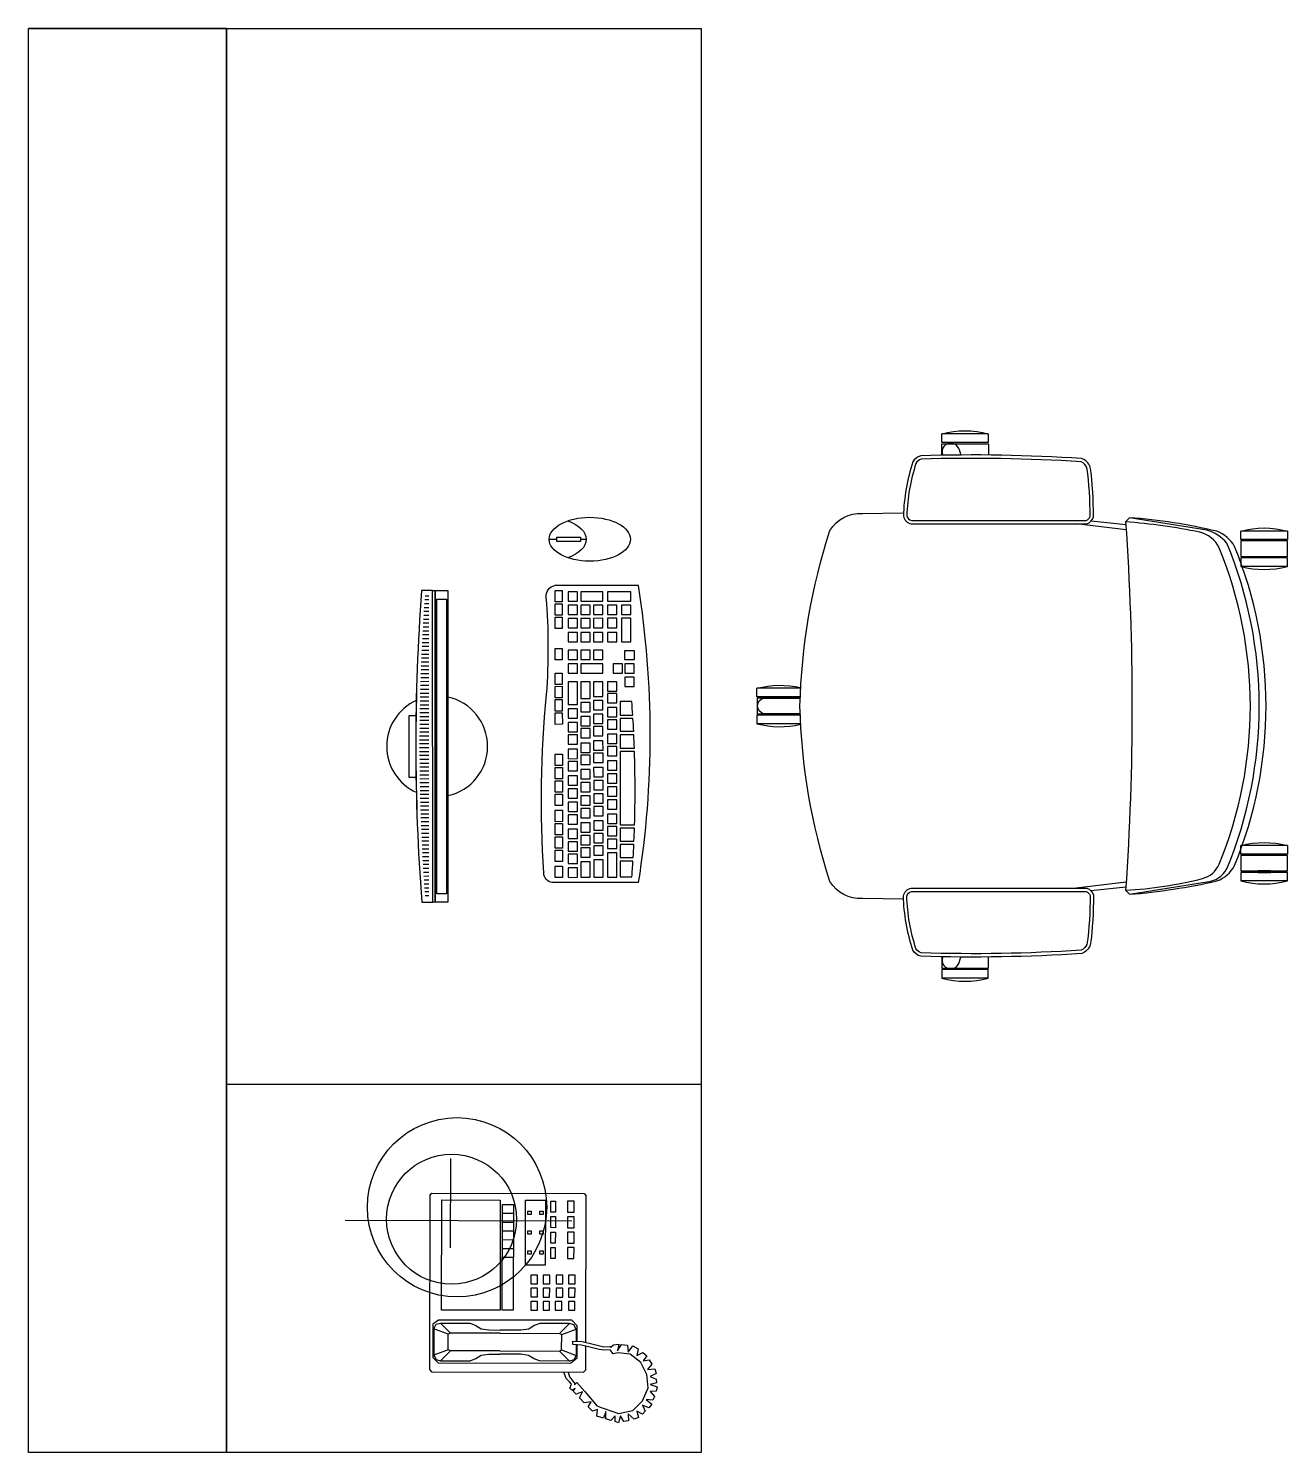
# Model space of a CAD drawing. Header units: inches. Extents: x -605 to 2991212, y -2872845 to 0.
# Drawn here: x 2452664 to 2454119, y -2755042 to -2753396 of the extents above; entities that cross this region are included whole.
import ezdxf

# ---------------------------------------------------------------- set-up
doc = ezdxf.new("R2010")
doc.units = ezdxf.units.IN
doc.header["$LTSCALE"] = 600
doc.header["$MEASUREMENT"] = 0
for name, color, linetype in [('M10-DOLAP', 33, 'Continuous'), ('NOITHAT', 21, 'Continuous'), ('SnT-ROAD', 25, 'Continuous')]:
    doc.layers.add(name, color=color, linetype=linetype)

# ---------------------------------------------------------------- blocks, each defined once
blk = doc.blocks.new('TECLADO')
blk.add_lwpolyline([(-0.188, -0.0209, -0.367609), (-0.1755, -0.0101, -0.040821), (0.0537, -0.0138, 0.038828), (0.1784, -0.0135, -0.423081), (0.1934, -0.0244, -0.532006)], format="xyb")
for points in [[(0.2529, -0.0172), (0.2529, -0.0269)], [(-0.188, -0.1319), (-0.188, -0.0209)], [(0.1934, -0.1319), (0.1934, -0.0244)], [(0.2529, -0.0576), (0.2529, -0.0647)]]:
    blk.add_lwpolyline(points)
for points in [[(-0.1816, -0.0248), (-0.1669, -0.0248), (-0.1669, -0.034), (-0.1816, -0.034)], [(-0.1609, -0.0248), (-0.1463, -0.0248), (-0.1463, -0.034), (-0.1609, -0.034)], [(-0.1438, -0.0248), (-0.1292, -0.0248), (-0.1292, -0.034), (-0.1438, -0.034)], [(-0.1267, -0.0248), (-0.1121, -0.0248), (-0.1121, -0.034), (-0.1267, -0.034)], [(-0.1097, -0.0248), (-0.095, -0.0248), (-0.095, -0.034), (-0.1097, -0.034)], [(-0.089, -0.0248), (-0.0743, -0.0248), (-0.0743, -0.034), (-0.089, -0.034)], [(-0.0719, -0.0248), (-0.0572, -0.0248), (-0.0572, -0.034), (-0.0719, -0.034)], [(-0.0548, -0.0248), (-0.0402, -0.0248), (-0.0402, -0.034), (-0.0548, -0.034)], [(-0.0377, -0.0248), (-0.0231, -0.0248), (-0.0231, -0.034), (-0.0377, -0.034)], [(0.0153, -0.0248), (0.0299, -0.0248), (0.0299, -0.034), (0.0153, -0.034)], [(0.0323, -0.0248), (0.047, -0.0248), (0.047, -0.034), (0.0323, -0.034)], [(0.0494, -0.0248), (0.0641, -0.0248), (0.0641, -0.034), (0.0494, -0.034)], [(0.0665, -0.0248), (0.0812, -0.0248), (0.0812, -0.034), (0.0665, -0.034)], [(0.0983, -0.0248), (0.1129, -0.0248), (0.1129, -0.034), (0.0983, -0.034)], [(0.1385, -0.0248), (0.1531, -0.0248), (0.1531, -0.034), (0.1385, -0.034)], [(0.1556, -0.0248), (0.1702, -0.0248), (0.1702, -0.034), (0.1556, -0.034)], [(0.1726, -0.0248), (0.1873, -0.0248), (0.1873, -0.034), (0.1726, -0.034)], [(0.2501, -0.0269), (0.2556, -0.0269), (0.2556, -0.0576), (0.2501, -0.0576)], [(-0.1812, -0.0534), (-0.1692, -0.0534), (-0.1692, -0.0414), (-0.1812, -0.0414)], [(-0.1635, -0.0534), (-0.1515, -0.0534), (-0.1515, -0.0414), (-0.1635, -0.0414)], [(-0.1474, -0.0534), (-0.1354, -0.0534), (-0.1354, -0.0414), (-0.1474, -0.0414)], [(-0.1312, -0.0534), (-0.1192, -0.0534), (-0.1192, -0.0414), (-0.1312, -0.0414)], [(-0.113, -0.0534), (-0.101, -0.0534), (-0.101, -0.0414), (-0.113, -0.0414)], [(-0.0965, -0.0534), (-0.0845, -0.0534), (-0.0845, -0.0414), (-0.0965, -0.0414)], [(-0.0796, -0.0534), (-0.0676, -0.0534), (-0.0676, -0.0414), (-0.0796, -0.0414)], [(-0.0629, -0.0534), (-0.0509, -0.0534), (-0.0509, -0.0414), (-0.0629, -0.0414)], [(-0.0445, -0.0534), (-0.0325, -0.0534), (-0.0325, -0.0414), (-0.0445, -0.0414)], [(-0.0288, -0.0534), (-0.0168, -0.0534), (-0.0168, -0.0414), (-0.0288, -0.0414)], [(-0.0102, -0.0534), (0.0018, -0.0534), (0.0018, -0.0414), (-0.0102, -0.0414)], [(0.0055, -0.0534), (0.0175, -0.0534), (0.0175, -0.0414), (0.0055, -0.0414)], [(0.0234, -0.0534), (0.0354, -0.0534), (0.0354, -0.0414), (0.0234, -0.0414)], [(0.0406, -0.0534), (0.0697, -0.0534), (0.0697, -0.0414), (0.0406, -0.0414)], [(0.0808, -0.0534), (0.0928, -0.0534), (0.0928, -0.0414), (0.0808, -0.0414)], [(0.0986, -0.0534), (0.1106, -0.0534), (0.1106, -0.0414), (0.0986, -0.0414)], [(0.1214, -0.0534), (0.1334, -0.0534), (0.1334, -0.0414), (0.1214, -0.0414)], [(0.1394, -0.0534), (0.1514, -0.0534), (0.1514, -0.0414), (0.1394, -0.0414)], [(0.1564, -0.0534), (0.1684, -0.0534), (0.1684, -0.0414), (0.1564, -0.0414)], [(0.1733, -0.0534), (0.1853, -0.0534), (0.1853, -0.0414), (0.1733, -0.0414)], [(-0.1812, -0.0697), (-0.1612, -0.0697), (-0.1612, -0.0577), (-0.1812, -0.0577)], [(-0.1555, -0.0697), (-0.1435, -0.0697), (-0.1435, -0.0577), (-0.1555, -0.0577)], [(-0.1394, -0.0697), (-0.1274, -0.0697), (-0.1274, -0.0577), (-0.1394, -0.0577)], [(-0.1232, -0.0697), (-0.1112, -0.0697), (-0.1112, -0.0577), (-0.1232, -0.0577)], [(-0.105, -0.0697), (-0.093, -0.0697), (-0.093, -0.0577), (-0.105, -0.0577)], [(-0.0885, -0.0697), (-0.0765, -0.0697), (-0.0765, -0.0577), (-0.0885, -0.0577)], [(-0.0716, -0.0697), (-0.0596, -0.0697), (-0.0596, -0.0577), (-0.0716, -0.0577)], [(-0.0549, -0.0697), (-0.0429, -0.0697), (-0.0429, -0.0577), (-0.0549, -0.0577)], [(-0.0365, -0.0697), (-0.0245, -0.0697), (-0.0245, -0.0577), (-0.0365, -0.0577)], [(-0.0208, -0.0697), (-0.0088, -0.0697), (-0.0088, -0.0577), (-0.0208, -0.0577)], [(-0.0022, -0.0697), (0.0098, -0.0697), (0.0098, -0.0577), (-0.0022, -0.0577)], [(0.0135, -0.0697), (0.0255, -0.0697), (0.0255, -0.0577), (0.0135, -0.0577)], [(0.0314, -0.0697), (0.0434, -0.0697), (0.0434, -0.0577), (0.0314, -0.0577)], [(0.0486, -0.0697), (0.0697, -0.0697), (0.0697, -0.0577), (0.0486, -0.0577)], [(0.0808, -0.0862), (0.0928, -0.0862), (0.0928, -0.0577), (0.0808, -0.0577)], [(0.0986, -0.0697), (0.1106, -0.0697), (0.1106, -0.0577), (0.0986, -0.0577)], [(0.1214, -0.0697), (0.1334, -0.0697), (0.1334, -0.0577), (0.1214, -0.0577)], [(0.1394, -0.0697), (0.1514, -0.0697), (0.1514, -0.0577), (0.1394, -0.0577)], [(0.1564, -0.0697), (0.1684, -0.0697), (0.1684, -0.0577), (0.1564, -0.0577)], [(0.1733, -0.0862), (0.1853, -0.0862), (0.1853, -0.0577), (0.1733, -0.0577)], [(-0.1812, -0.0862), (-0.1586, -0.0862), (-0.1586, -0.0742), (-0.1812, -0.0742)], [(-0.1529, -0.0862), (-0.1409, -0.0862), (-0.1409, -0.0742), (-0.1529, -0.0742)], [(-0.1368, -0.0862), (-0.1248, -0.0862), (-0.1248, -0.0742), (-0.1368, -0.0742)], [(-0.1205, -0.0862), (-0.1085, -0.0862), (-0.1085, -0.0742), (-0.1205, -0.0742)], [(-0.1024, -0.0862), (-0.0904, -0.0862), (-0.0904, -0.0742), (-0.1024, -0.0742)], [(-0.0858, -0.0862), (-0.0738, -0.0862), (-0.0738, -0.0742), (-0.0858, -0.0742)], [(-0.0689, -0.0862), (-0.0569, -0.0862), (-0.0569, -0.0742), (-0.0689, -0.0742)], [(-0.0522, -0.0862), (-0.0402, -0.0862), (-0.0402, -0.0742), (-0.0522, -0.0742)], [(-0.0339, -0.0862), (-0.0219, -0.0862), (-0.0219, -0.0742), (-0.0339, -0.0742)], [(-0.0181, -0.0862), (-0.0061, -0.0862), (-0.0061, -0.0742), (-0.0181, -0.0742)], [(0.0004, -0.0862), (0.0124, -0.0862), (0.0124, -0.0742), (0.0004, -0.0742)], [(0.0162, -0.0862), (0.0282, -0.0862), (0.0282, -0.0742), (0.0162, -0.0742)], [(0.034, -0.0862), (0.046, -0.0862), (0.046, -0.0742), (0.034, -0.0742)], [(0.0512, -0.0862), (0.0697, -0.0862), (0.0697, -0.0742), (0.0512, -0.0742)], [(0.0986, -0.0862), (0.1106, -0.0862), (0.1106, -0.0742), (0.0986, -0.0742)], [(0.1214, -0.0862), (0.1334, -0.0862), (0.1334, -0.0742), (0.1214, -0.0742)], [(0.1394, -0.0862), (0.1514, -0.0862), (0.1514, -0.0742), (0.1394, -0.0742)], [(0.1564, -0.0862), (0.1684, -0.0862), (0.1684, -0.0742), (0.1564, -0.0742)], [(-0.1812, -0.104), (-0.1499, -0.104), (-0.1499, -0.092), (-0.1812, -0.092)], [(-0.1442, -0.104), (-0.1322, -0.104), (-0.1322, -0.092), (-0.1442, -0.092)], [(-0.1281, -0.104), (-0.1161, -0.104), (-0.1161, -0.092), (-0.1281, -0.092)], [(-0.1119, -0.104), (-0.0999, -0.104), (-0.0999, -0.092), (-0.1119, -0.092)], [(-0.0937, -0.104), (-0.0817, -0.104), (-0.0817, -0.092), (-0.0937, -0.092)], [(-0.0771, -0.104), (-0.0651, -0.104), (-0.0651, -0.092), (-0.0771, -0.092)], [(-0.0602, -0.104), (-0.0482, -0.104), (-0.0482, -0.092), (-0.0602, -0.092)], [(-0.0435, -0.104), (-0.0315, -0.104), (-0.0315, -0.092), (-0.0435, -0.092)], [(-0.0252, -0.104), (-0.0132, -0.104), (-0.0132, -0.092), (-0.0252, -0.092)], [(-0.0094, -0.104), (0.0026, -0.104), (0.0026, -0.092), (-0.0094, -0.092)], [(0.0091, -0.104), (0.0211, -0.104), (0.0211, -0.092), (0.0091, -0.092)], [(0.0249, -0.104), (0.0369, -0.104), (0.0369, -0.092), (0.0249, -0.092)], [(0.0427, -0.104), (0.0547, -0.104), (0.0547, -0.092), (0.0427, -0.092)], [(0.0577, -0.104), (0.0697, -0.104), (0.0697, -0.092), (0.0577, -0.092)], [(0.0809, -0.1114), (0.0929, -0.1114), (0.0929, -0.0994), (0.0809, -0.0994)], [(0.1214, -0.104), (0.1334, -0.104), (0.1334, -0.092), (0.1214, -0.092)], [(0.1394, -0.104), (0.1514, -0.104), (0.1514, -0.092), (0.1394, -0.092)], [(0.1564, -0.104), (0.1684, -0.104), (0.1684, -0.092), (0.1564, -0.092)], [(0.1733, -0.1219), (0.1853, -0.1219), (0.1853, -0.092), (0.1733, -0.092)], [(0.0639, -0.1261), (0.0759, -0.1261), (0.0759, -0.1141), (0.0639, -0.1141)], [(0.0809, -0.1261), (0.0929, -0.1261), (0.0929, -0.1141), (0.0809, -0.1141)], [(0.1099, -0.1261), (0.0979, -0.1261), (0.0979, -0.1141), (0.1099, -0.1141)], [(0.1214, -0.1219), (0.1514, -0.1219), (0.1514, -0.1099), (0.1214, -0.1099)], [(0.1564, -0.1219), (0.1684, -0.1219), (0.1684, -0.1099), (0.1564, -0.1099)]]:
    blk.add_lwpolyline(points, close=True)
for points in [[(-0.1603, -0.1082), (-0.1808, -0.1082), (-0.1808, -0.1232, 0.00337), (-0.1603, -0.1246)], [(-0.1392, -0.1082), (-0.1558, -0.1082), (-0.1558, -0.1249, 0.002734), (-0.1392, -0.1257)], [(-0.1181, -0.1082), (-0.1348, -0.1082), (-0.1348, -0.1259, 0.002732), (-0.1181, -0.1266)], [(-0.0196, -0.1082), (-0.1137, -0.1082), (-0.1137, -0.1267, 0.015426), (-0.0196, -0.1266)], [(0.0019, -0.1082), (-0.0152, -0.1082), (-0.0152, -0.1265, 0.002793), (0.0019, -0.1258)], [(0.0226, -0.1082), (0.0063, -0.1082), (0.0063, -0.1256, 0.002674), (0.0226, -0.1247)], [(0.0445, -0.1082), (0.027, -0.1082), (0.027, -0.1244, 0.002863), (0.0445, -0.1232)]]:
    blk.add_lwpolyline(points, format="xyb", close=True)
blk.add_arc((0.0027, 1.0649), 1.2118, 260.9456, 279.0544)
blk.add_ellipse((0.2529, -0.0694), major_axis=(0, 0.0522), ratio=0.541356)
at = {"extrusion": (0, 0, -1)}
blk.add_ellipse((0.2529, -0.0126), major_axis=(0, -0.0522), ratio=0.541356, start_param=5.288733, end_param=7.277638, dxfattribs=at)
blk = doc.blocks.new('LCD')
h = blk.add_hatch()
h.set_pattern_fill('_USER', color=256, scale=0.005, angle=90, style=0, pattern_type=0)
h.set_pattern_definition([(90, (-0.195, -0.0541057), (-0.005, 3e-19), [])])
h.paths.add_polyline_path([(0.195, -0.0495, 0.036895), (-0.195, -0.0495), (-0.195, -0.0541), (0.195, -0.0541)])
for points in [[(0.0392, -0.0376), (0.0392, -0.0284), (-0.0394, -0.0284), (-0.0394, -0.0376)], [(-0.2, -0.0449), (-0.2, -0.0591)], [(0.2, -0.0591), (0.2, -0.0449)]]:
    blk.add_lwpolyline(points)
blk.add_lwpolyline([(-0.2, -0.0449), (-0.2, -0.0591), (0.2, -0.0591), (0.2, -0.0449, 0.037772)], format="xyb", close=True)
for points in [[(-0.2, -0.0623), (-0.2, -0.0591), (0.2, -0.0591), (0.2, -0.0623)], [(-0.2, -0.0623), (0.2, -0.0623), (0.2, -0.0785), (-0.2, -0.0785)], [(-0.1892, -0.0643), (0.1892, -0.0643), (0.1892, -0.0767), (-0.1892, -0.0767)]]:
    blk.add_lwpolyline(points, close=True)
for centre, radius, start, end in [((0, -0.0648), 0.0648, 24.4037, 155.5963), ((0, -2.6886), 2.6512, 85.6737, 94.3263), ((0, -0.0648), 0.0648, 192.2862, 347.7138)]:
    blk.add_arc(centre, radius, start, end)
blk = doc.blocks.new('GGG')
at = {"layer": 'NOITHAT', "linetype": 'Continuous'}
for p, q in [((2617109.9, -2283576.8), (2617658.4, -2283576.8)), ((2617368.7, -2283662.8), (2617368.5, -2283765.9)), ((2617344.9, -2283705.5), (2617344.5, -2283906.7)), ((2617344.9, -2283705.5), (2617347.4, -2283703)), ((2617347.4, -2283703), (2617523.2, -2283703.3)), ((2617358.6, -2283838), (2617358.9, -2283710.7)), ((2617358.9, -2283710.7), (2617426.4, -2283710.8)), ((2617426.4, -2283710.8), (2617426.1, -2283838.1)), ((2617455.5, -2283786), (2617455.7, -2283710.9)), ((2617455.7, -2283710.9), (2617478.6, -2283710.9)), ((2617478.6, -2283710.9), (2617478.4, -2283786)), ((2617484.9, -2283712.2), (2617490, -2283712.2)), ((2617484.9, -2283724.9), (2617484.9, -2283712.2)), ((2617490, -2283712.2), (2617490, -2283724.9)), ((2617504, -2283712.2), (2617504, -2283725)), ((2617511.7, -2283712.2), (2617504, -2283712.2)), ((2617511.7, -2283725), (2617511.7, -2283712.2)), ((2617523.2, -2283703.3), (2617525.7, -2283705.9)), ((2617525.4, -2283875.2), (2617525.7, -2283705.9)), ((2617428.7, -2283838.1), (2617428.9, -2283715.9)), ((2617428.9, -2283715.9), (2617441.6, -2283715.9)), ((2617428.9, -2283726.1), (2617441.6, -2283726.1)), ((2617441.6, -2283715.9), (2617441.4, -2283838.2)), ((2617458.2, -2283723.6), (2617462, -2283723.6)), ((2617458.2, -2283727.4), (2617458.2, -2283723.6)), ((2617462, -2283727.4), (2617458.2, -2283727.4)), ((2617462, -2283723.6), (2617462, -2283727.4)), ((2617472.2, -2283727.4), (2617472.2, -2283723.6)), ((2617472.2, -2283723.6), (2617476, -2283723.6)), ((2617476, -2283727.4), (2617472.2, -2283727.4)), ((2617476, -2283723.6), (2617476, -2283727.4)), ((2617490, -2283724.9), (2617484.9, -2283724.9)), ((2617504, -2283725), (2617511.7, -2283725)), ((2617247.2, -2283734.2), (2617508.9, -2283734.8)), ((2617428.9, -2283736.3), (2617441.6, -2283736.3)), ((2617484.9, -2283730), (2617490, -2283730)), ((2617484.9, -2283742.7), (2617484.9, -2283730)), ((2617490, -2283742.8), (2617484.9, -2283742.7)), ((2617490, -2283730), (2617490, -2283742.8)), ((2617504, -2283730.1), (2617504, -2283742.8)), ((2617511.6, -2283730.1), (2617504, -2283730.1)), ((2617504, -2283742.8), (2617511.6, -2283742.8)), ((2617511.6, -2283742.8), (2617511.6, -2283730.1)), ((2617428.8, -2283746.5), (2617441.6, -2283746.5)), ((2617428.8, -2283756.6), (2617441.6, -2283756.7)), ((2617458.1, -2283750.3), (2617458.1, -2283746.5)), ((2617458.1, -2283746.5), (2617461.9, -2283746.5)), ((2617461.9, -2283750.3), (2617458.1, -2283750.3)), ((2617461.9, -2283746.5), (2617461.9, -2283750.3)), ((2617472.1, -2283750.4), (2617472.1, -2283746.5)), ((2617472.1, -2283746.5), (2617476, -2283746.6)), ((2617475.9, -2283750.4), (2617472.1, -2283750.4)), ((2617476, -2283746.6), (2617475.9, -2283750.4)), ((2617484.8, -2283760.6), (2617484.9, -2283747.8)), ((2617489.9, -2283760.6), (2617484.8, -2283760.6)), ((2617484.9, -2283747.8), (2617490, -2283747.9)), ((2617490, -2283747.9), (2617489.9, -2283760.6)), ((2617504, -2283747.9), (2617503.9, -2283760.6)), ((2617503.9, -2283760.6), (2617511.6, -2283760.6)), ((2617511.6, -2283747.9), (2617504, -2283747.9)), ((2617511.6, -2283760.6), (2617511.6, -2283747.9)), ((2617428.8, -2283766.8), (2617441.5, -2283766.9)), ((2617428.8, -2283777), (2617441.5, -2283777)), ((2617458.1, -2283773.3), (2617458.1, -2283769.4)), ((2617458.1, -2283769.4), (2617461.9, -2283769.4)), ((2617461.9, -2283773.3), (2617458.1, -2283773.3)), ((2617461.9, -2283769.4), (2617461.9, -2283773.3)), ((2617472.1, -2283773.3), (2617472.1, -2283769.5)), ((2617472.1, -2283769.5), (2617475.9, -2283769.5)), ((2617475.9, -2283773.3), (2617472.1, -2283773.3)), ((2617475.9, -2283769.5), (2617475.9, -2283773.3)), ((2617484.8, -2283778.4), (2617484.8, -2283765.7)), ((2617484.8, -2283765.7), (2617489.9, -2283765.7)), ((2617489.9, -2283778.4), (2617484.8, -2283778.4)), ((2617489.9, -2283765.7), (2617489.9, -2283778.4)), ((2617503.9, -2283765.7), (2617503.9, -2283778.4)), ((2617511.6, -2283765.7), (2617503.9, -2283765.7)), ((2617503.9, -2283778.4), (2617511.5, -2283778.5)), ((2617511.5, -2283778.5), (2617511.6, -2283765.7)), ((2617478.4, -2283786), (2617455.5, -2283786)), ((2617469.5, -2283797.5), (2617461.8, -2283797.5)), ((2617461.8, -2283797.5), (2617461.8, -2283807.6)), ((2617461.8, -2283807.6), (2617469.5, -2283807.7)), ((2617469.5, -2283807.7), (2617469.5, -2283797.5)), ((2617475.9, -2283797.5), (2617475.8, -2283807.7)), ((2617475.8, -2283807.7), (2617483.5, -2283807.7)), ((2617483.5, -2283797.5), (2617475.9, -2283797.5)), ((2617483.5, -2283807.7), (2617483.5, -2283797.5)), ((2617491.1, -2283797.5), (2617491.1, -2283807.7)), ((2617498.8, -2283797.5), (2617491.1, -2283797.5)), ((2617491.1, -2283807.7), (2617498.8, -2283807.7)), ((2617498.8, -2283807.7), (2617498.8, -2283797.5)), ((2617512.8, -2283797.6), (2617505.1, -2283797.5)), ((2617505.1, -2283797.5), (2617505.1, -2283807.7)), ((2617505.1, -2283807.7), (2617512.8, -2283807.7)), ((2617512.8, -2283807.7), (2617512.8, -2283797.6)), ((2617461.8, -2283812.7), (2617461.8, -2283822.9)), ((2617469.5, -2283812.8), (2617461.8, -2283812.7)), ((2617461.8, -2283822.9), (2617469.4, -2283822.9)), ((2617469.4, -2283828), (2617461.8, -2283828)), ((2617461.8, -2283828), (2617461.8, -2283838.2)), ((2617469.4, -2283822.9), (2617469.5, -2283812.8)), ((2617469.4, -2283838.2), (2617469.4, -2283828)), ((2617483.5, -2283812.8), (2617475.8, -2283812.8)), ((2617475.8, -2283812.8), (2617475.8, -2283823)), ((2617475.8, -2283823), (2617483.4, -2283823)), ((2617483.4, -2283828.1), (2617475.8, -2283828)), ((2617475.8, -2283828), (2617475.8, -2283838.2)), ((2617483.4, -2283823), (2617483.5, -2283812.8)), ((2617483.4, -2283838.3), (2617483.4, -2283828.1)), ((2617497.4, -2283828.1), (2617489.8, -2283828.1)), ((2617489.8, -2283828.1), (2617489.8, -2283838.3)), ((2617491.1, -2283812.8), (2617491.1, -2283823)), ((2617498.7, -2283812.8), (2617491.1, -2283812.8)), ((2617491.1, -2283823), (2617498.7, -2283823)), ((2617497.4, -2283838.3), (2617497.4, -2283828.1)), ((2617498.7, -2283823), (2617498.7, -2283812.8)), ((2617512.8, -2283812.8), (2617505.1, -2283812.8)), ((2617505.1, -2283812.8), (2617505.1, -2283823)), ((2617505.1, -2283823), (2617512.7, -2283823)), ((2617505.1, -2283828.1), (2617505.1, -2283838.3)), ((2617512.7, -2283828.1), (2617505.1, -2283828.1)), ((2617512.7, -2283823), (2617512.8, -2283812.8)), ((2617512.7, -2283838.3), (2617512.7, -2283828.1)), ((2617426.1, -2283838.1), (2617358.6, -2283838)), ((2617441.4, -2283838.2), (2617428.7, -2283838.1)), ((2617461.8, -2283838.2), (2617469.4, -2283838.2)), ((2617475.8, -2283838.2), (2617483.4, -2283838.3)), ((2617489.8, -2283838.3), (2617497.4, -2283838.3)), ((2617505.1, -2283838.3), (2617512.7, -2283838.3)), ((2617348.4, -2283854.5), (2617348.3, -2283892.7)), ((2617354.8, -2283849.5), (2617348.4, -2283854.5)), ((2617349.7, -2283859.6), (2617349.6, -2283890.2)), ((2617349.7, -2283859.6), (2617352.2, -2283854.5)), ((2617366.2, -2283866), (2617349.7, -2283859.6)), ((2617352.2, -2283854.5), (2617357.3, -2283853.3)), ((2617508.9, -2283849.8), (2617354.8, -2283849.5)), ((2617357.3, -2283853.3), (2617391.7, -2283853.3)), ((2617357.3, -2283853.3), (2617368.8, -2283864.8)), ((2617391.7, -2283853.3), (2617398.1, -2283855.9)), ((2617398.1, -2283855.9), (2617404.4, -2283859.7)), ((2617404.4, -2283859.7), (2617413.3, -2283861)), ((2617413.3, -2283861), (2617426.1, -2283861.1)), ((2617450.3, -2283861.1), (2617426.1, -2283861.1)), ((2617459.2, -2283859.9), (2617450.3, -2283861.1)), ((2617465.5, -2283856), (2617459.2, -2283859.9)), ((2617471.9, -2283853.5), (2617465.5, -2283856)), ((2617506.3, -2283853.6), (2617471.9, -2283853.5)), ((2617506.3, -2283853.6), (2617494.8, -2283865)), ((2617497.4, -2283866.3), (2617513.9, -2283860)), ((2617511.4, -2283854.9), (2617506.3, -2283853.6)), ((2617515.2, -2283856.1), (2617508.9, -2283849.8)), ((2617513.9, -2283860), (2617511.4, -2283854.9)), ((2617513.9, -2283860), (2617513.9, -2283874)), ((2617515.2, -2283874.1), (2617515.2, -2283856.1)), ((2617368.8, -2283864.8), (2617366.2, -2283866)), ((2617366.2, -2283883.9), (2617366.2, -2283866)), ((2617426.1, -2283864.9), (2617368.8, -2283864.8)), ((2617426.1, -2283864.9), (2617494.8, -2283865)), ((2617494.8, -2283865), (2617497.4, -2283866.3)), ((2617497.3, -2283884.1), (2617497.4, -2283866.3)), ((2617510.1, -2283874), (2617521.1, -2283874.2)), ((2617510.1, -2283877.8), (2617510.1, -2283874)), ((2617520.3, -2283878.5), (2617510.1, -2283877.8)), ((2617521.1, -2283874.2), (2617533.9, -2283877.3)), ((2617533.9, -2283877.3), (2617546.1, -2283880.4)), ((2617557.2, -2283878.1), (2617563.3, -2283877.6)), ((2617563.3, -2283877.6), (2617561.9, -2283885.1)), ((2617561.9, -2283885.1), (2617566.3, -2283877.9)), ((2617566.3, -2283877.9), (2617573.3, -2283878.4)), ((2617348.3, -2283892.7), (2617354.7, -2283899.1)), ((2617366.2, -2283883.9), (2617349.6, -2283890.2)), ((2617349.6, -2283890.2), (2617352.1, -2283895.3)), ((2617357.2, -2283896.6), (2617368.7, -2283885.1)), ((2617368.7, -2283885.1), (2617366.2, -2283883.9)), ((2617426, -2283885.3), (2617368.7, -2283885.1)), ((2617391.6, -2283896.6), (2617398, -2283894.1)), ((2617398, -2283894.1), (2617404.4, -2283890.3)), ((2617404.4, -2283890.3), (2617413.3, -2283889)), ((2617413.3, -2283889), (2617426, -2283889.1)), ((2617426, -2283885.3), (2617494.8, -2283885.4)), ((2617450.2, -2283889.1), (2617426, -2283889.1)), ((2617459.1, -2283890.4), (2617450.2, -2283889.1)), ((2617465.5, -2283894.2), (2617459.1, -2283890.4)), ((2617471.8, -2283896.8), (2617465.5, -2283894.2)), ((2617494.8, -2283885.4), (2617497.3, -2283884.1)), ((2617506.2, -2283896.9), (2617494.8, -2283885.4)), ((2617497.3, -2283884.1), (2617513.9, -2283890.5)), ((2617507.5, -2283899.4), (2617515.1, -2283893.1)), ((2617513.9, -2283890.5), (2617511.3, -2283895.6)), ((2617513.9, -2283878.1), (2617513.9, -2283890.5)), ((2617515.1, -2283893.1), (2617515.2, -2283878.2)), ((2617528.5, -2283880.4), (2617520.3, -2283878.5)), ((2617525.3, -2283907.1), (2617525.4, -2283879.7)), ((2617540.6, -2283883.5), (2617528.5, -2283880.4)), ((2617546.8, -2283884.3), (2617540.6, -2283883.5)), ((2617546.1, -2283880.4), (2617552.8, -2283880.2)), ((2617553.5, -2283884), (2617546.8, -2283884.3)), ((2617552.8, -2283880.2), (2617554.3, -2283880.9)), ((2617556.9, -2283888.7), (2617553.5, -2283884)), ((2617554.3, -2283880.9), (2617557.2, -2283878.1)), ((2617562.8, -2283887.6), (2617556.9, -2283888.7)), ((2617576.4, -2283889), (2617562.8, -2283887.6)), ((2617573.3, -2283878.4), (2617574, -2283886.6)), ((2617574, -2283886.6), (2617579.7, -2283879.4)), ((2617588.7, -2283898.8), (2617576.4, -2283889)), ((2617579.7, -2283879.4), (2617585.6, -2283882.8)), ((2617585.6, -2283882.8), (2617584.1, -2283890.5)), ((2617584.1, -2283890.5), (2617591.3, -2283886.9)), ((2617591.3, -2283886.9), (2617595.9, -2283890.8)), ((2617595.9, -2283890.8), (2617591.6, -2283896.7)), ((2617344.5, -2283906.7), (2617347, -2283909.3)), ((2617347, -2283909.3), (2617522.7, -2283909.6)), ((2617352.1, -2283895.3), (2617357.2, -2283896.6)), ((2617354.7, -2283899.1), (2617507.5, -2283899.4)), ((2617357.2, -2283896.6), (2617391.6, -2283896.6)), ((2617506.2, -2283896.9), (2617471.8, -2283896.8)), ((2617502.6, -2283917.2), (2617499.8, -2283909.6)), ((2617504.9, -2283909.6), (2617506.5, -2283915.2)), ((2617511.3, -2283895.6), (2617506.2, -2283896.9)), ((2617522.7, -2283909.6), (2617525.3, -2283907.1)), ((2617595.9, -2283912.5), (2617588.7, -2283898.8)), ((2617591.6, -2283896.7), (2617598.5, -2283895.7)), ((2617601.6, -2283900.6), (2617596.4, -2283906.8)), ((2617596.4, -2283906.8), (2617604.9, -2283906)), ((2617598.5, -2283895.7), (2617601.6, -2283900.6)), ((2617604.9, -2283906), (2617606.5, -2283911.4)), ((2617506.2, -2283920.8), (2617502.6, -2283917.2)), ((2617508.7, -2283923.5), (2617506.2, -2283920.8)), ((2617506.5, -2283915.2), (2617510.5, -2283920.4)), ((2617506.9, -2283928.2), (2617508.7, -2283923.5)), ((2617510.5, -2283920.4), (2617512.3, -2283921.7)), ((2617512.3, -2283921.7), (2617512.1, -2283924.4)), ((2617512.1, -2283924.4), (2617514.8, -2283921.8)), ((2617514.8, -2283921.8), (2617523.9, -2283932.1)), ((2617597.2, -2283927.9), (2617595.9, -2283912.5)), ((2617606.5, -2283911.4), (2617599.5, -2283914.8)), ((2617599.5, -2283914.8), (2617606.5, -2283917.9)), ((2617607, -2283922.3), (2617599.5, -2283924.1)), ((2617599.5, -2283924.1), (2617607.7, -2283926.9)), ((2617607.7, -2283926.9), (2617606.4, -2283931.8)), ((2617606.5, -2283917.9), (2617607, -2283922.3)), ((2617509.1, -2283930.5), (2617506.9, -2283928.2)), ((2617512.9, -2283928.7), (2617509.1, -2283930.5)), ((2617510.5, -2283931.8), (2617512.9, -2283928.7)), ((2617514.1, -2283935.2), (2617510.5, -2283931.8)), ((2617521.5, -2283932.5), (2617514.1, -2283935.2)), ((2617517.9, -2283939.5), (2617521.5, -2283932.5)), ((2617523.5, -2283945.3), (2617517.9, -2283939.5)), ((2617523.9, -2283932.1), (2617538.3, -2283948.9)), ((2617579.6, -2283954.2), (2617590.7, -2283942.9)), ((2617590.7, -2283942.9), (2617597.2, -2283927.9)), ((2617594.8, -2283941.3), (2617601.5, -2283946.7)), ((2617602.5, -2283942.1), (2617594.8, -2283941.3)), ((2617606.4, -2283931.8), (2617599.5, -2283932.1)), ((2617599.5, -2283932.1), (2617604.6, -2283938)), ((2617604.6, -2283938), (2617602.5, -2283942.1)), ((2617531.5, -2283944), (2617523.5, -2283945.3)), ((2617527.9, -2283949.8), (2617531.5, -2283944)), ((2617533.1, -2283954.8), (2617527.9, -2283949.8)), ((2617538.7, -2283952.8), (2617533.1, -2283954.8)), ((2617537.9, -2283960.5), (2617538.7, -2283952.8)), ((2617538.7, -2283949.2), (2617562.9, -2283957.7)), ((2617548.5, -2283955.4), (2617545.6, -2283962.9)), ((2617548.2, -2283963.6), (2617548.5, -2283955.4)), ((2617559.3, -2283960.1), (2617554.1, -2283965.5)), ((2617559.3, -2283967), (2617559.3, -2283960.1)), ((2617562.9, -2283957.7), (2617579.6, -2283954.2)), ((2617565.4, -2283960.3), (2617563, -2283968.3)), ((2617569.2, -2283967), (2617565.4, -2283960.3)), ((2617574.1, -2283958), (2617574.4, -2283966)), ((2617581.1, -2283964.2), (2617574.1, -2283958)), ((2617590.9, -2283958.3), (2617584, -2283954.7)), ((2617584, -2283954.7), (2617586.3, -2283962.2)), ((2617590.9, -2283947.8), (2617594, -2283955)), ((2617597.9, -2283950.9), (2617590.9, -2283947.8)), ((2617594, -2283955), (2617590.9, -2283958.3)), ((2617601.5, -2283946.7), (2617597.9, -2283950.9)), ((2617545.6, -2283962.9), (2617537.9, -2283960.5)), ((2617554.1, -2283965.5), (2617548.2, -2283963.6)), ((2617563, -2283968.3), (2617559.3, -2283967)), ((2617574.4, -2283966), (2617569.2, -2283967)), ((2617586.3, -2283962.2), (2617581.1, -2283964.2))]:
    blk.add_line(p, q, dxfattribs=at)
for points in [[(2617109.9, -2282356.8), (2616881.1, -2282356.8)], [(2617990.4, -2282825.3), (2617936.7, -2282825.3)], [(2617936.8, -2282850), (2617936.8, -2282836.9), (2617990.5, -2282836.9), (2617990.5, -2282849.8)], [(2617956.2, -2282842.3), (2617958.5, -2282849.8)], [(2618149.7, -2282936.4), (2618091.9, -2282929.3)], [(2618149.4, -2282930.5), (2618109.1, -2282926.3)], [(2618336, -2282937.6), (2618282.3, -2282937.6)], [(2618336, -2282978.5), (2618282.3, -2282978.5)], [(2617773.6, -2283119.4), (2617723, -2283119.4)], [(2617773, -2283130.8), (2617723.1, -2283130.8), (2617723.1, -2283148.7), (2617773, -2283148.7)], [(2617773.6, -2283160.3), (2617723, -2283160.3)], [(2618336, -2283301.2), (2618282.3, -2283301.2)], [(2618149.7, -2283343.3), (2618091.9, -2283350.4)], [(2618149.4, -2283349.2), (2618109.1, -2283353.4)], [(2618336, -2283342), (2618282.3, -2283342)], [(2617936.8, -2283429.7), (2617936.8, -2283442.9), (2617990.5, -2283442.9), (2617990.5, -2283429.9)], [(2617956.2, -2283437.4), (2617958.5, -2283430)], [(2617990.4, -2283454.4), (2617936.7, -2283454.4)]]:
    blk.add_lwpolyline(points, dxfattribs=at)
for points in [[(2616881.1, -2284002.7), (2616881.1, -2282356.8), (2617109.9, -2282356.8), (2617109.9, -2284002.7)], [(2617658.4, -2282356.8), (2617658.4, -2284002.7), (2617109.9, -2284002.7), (2617109.9, -2282356.8)], [(2618336.1, -2282966.9), (2618336.1, -2282949), (2618282.4, -2282949), (2618282.4, -2282966.9)], [(2618316.7, -2282947.5), (2618316.7, -2282949), (2618302, -2282949), (2618302, -2282947.5)], [(2618316.7, -2282966.9), (2618316.7, -2282968.6), (2618302, -2282968.6), (2618302, -2282966.9)], [(2618336.1, -2283330.5), (2618336.1, -2283312.5), (2618282.4, -2283312.5), (2618282.4, -2283330.5)], [(2618316.7, -2283311), (2618316.7, -2283312.5), (2618302, -2283312.5), (2618302, -2283311)], [(2618316.7, -2283332.1), (2618316.6, -2283330.5), (2618302, -2283330.5), (2618302, -2283332.1)]]:
    blk.add_lwpolyline(points, close=True, dxfattribs=at)
for points in [[(2617990.4, -2282825.3), (2617990.4, -2282835.2), (2617936.7, -2282835.2), (2617936.7, -2282825.3, -0.132264)], [(2618111.8, -2282921.3, 0.036942), (2618108.2, -2282863.3, 0.205386), (2618098.6, -2282853.8, 0.023869), (2617912.3, -2282850.6, 0.207684), (2617903.2, -2282857.8, 0.069937), (2617892.2, -2282920.4, 0.314992), (2617901.4, -2282929.3), (2618104.2, -2282929.3, 0.2627)], [(2618107.9, -2282920.7, 0.036286), (2618104.4, -2282864.3, 0.184954), (2618097.7, -2282857.6, 0.023722), (2617912.9, -2282854.5, 0.189455), (2617906.8, -2282859.4, 0.068952), (2617896.1, -2282920.1, 0.289319), (2617901.8, -2282925.4), (2618103.6, -2282925.4, 0.228492)], [(2618149.1, -2282927, -0.034196), (2618149.1, -2283352.7, 0.048918), (2618238, -2283339.2, 0.23913), (2618257.1, -2283322.8, 0.197425), (2618257.1, -2282956.9, 0.232708), (2618234.7, -2282939, 0.033538)], [(2618336, -2282937.6), (2618336, -2282947.5), (2618282.3, -2282947.5), (2618282.3, -2282937.6, -0.132264)], [(2618336, -2282978.5), (2618336, -2282968.6), (2618282.3, -2282968.6), (2618282.3, -2282978.5, 0.132264)], [(2618336, -2283301.2), (2618336, -2283311), (2618282.3, -2283311), (2618282.3, -2283301.2, -0.132264)], [(2618336, -2283342), (2618336, -2283332.1), (2618282.3, -2283332.1), (2618282.3, -2283342, 0.132264)], [(2618111.8, -2283358.4, -0.036942), (2618108.2, -2283416.4, -0.205386), (2618098.6, -2283426, -0.023869), (2617912.3, -2283429.1, -0.207684), (2617903.2, -2283421.9, -0.069937), (2617892.2, -2283359.3, -0.314992), (2617901.4, -2283350.4), (2618104.2, -2283350.4, -0.2627)], [(2618107.9, -2283359, -0.036286), (2618104.4, -2283415.4, -0.184954), (2618097.7, -2283422.1, -0.023722), (2617912.9, -2283425.2, -0.189455), (2617906.8, -2283420.3, -0.068952), (2617896.1, -2283359.6, -0.289319), (2617901.8, -2283354.4), (2618103.6, -2283354.3, -0.228492)], [(2617990.4, -2283454.4), (2617990.4, -2283444.5), (2617936.7, -2283444.5), (2617936.7, -2283454.4, 0.132264)]]:
    blk.add_lwpolyline(points, format="xyb", close=True, dxfattribs=at)
for points in [[(2617892.4, -2283363.1), (2617845, -2283362.4, -0.271607), (2617807.3, -2283342.8, -0.071293), (2617772.7, -2283139.9, -0.071293), (2617807.3, -2282936.9, -0.271607), (2617845, -2282917.3), (2617892.4, -2282916.6)], [(2618149.1, -2283352.7), (2618153.7, -2283357.5), (2618242.9, -2283343.1, 0.246313), (2618266.1, -2283328.2, 0.198235), (2618266.1, -2282951.5, 0.149718), (2618242.9, -2282936.6), (2618153.7, -2282922.2), (2618149.1, -2282927)], [(2618153.7, -2283357.5, 0.036562), (2618254.6, -2283341.9, 0.18741), (2618275, -2283324.2, 0.197175), (2618275, -2282955.5, 0.17293), (2618254.6, -2282937.9, 0.039433), (2618153.7, -2282922.2)], [(2617773.1, -2283129.3), (2617723, -2283129.3), (2617723, -2283119.4, -0.124353), (2617773.6, -2283118.6, -0.124353)], [(2617773, -2283148.7), (2617730.8, -2283148.7, -0.791848), (2617730.8, -2283130.8), (2617773, -2283130.8)], [(2617773.1, -2283150.4), (2617723, -2283150.4), (2617723, -2283160.3, 0.124348), (2617773.6, -2283161, 0.124348)]]:
    blk.add_lwpolyline(points, format="xyb", dxfattribs=at)
for centre, radius in [((2617376.4, -2283719.2), 103.6), ((2617370.1, -2283733), 75.1)]:
    blk.add_circle(centre, radius, dxfattribs=at)
for centre, start, end in [((2617946.9, -2282845.9), 20.7248, 204.5195), ((2617946.9, -2283433.8), 155.4805, 339.2752)]:
    blk.add_arc(centre, 9.95, start, end, dxfattribs=at)
at = {"layer": 'M10-DOLAP', "linetype": 'Continuous', "xscale": 899.9999999999999, "yscale": 899.9999999999999, "zscale": 899.9999999999999, "rotation": 90.0313814279098}
for name, p in [('TECLADO', (2617467.5, -2283174.8)), ('LCD', (2617295.1, -2283186.5))]:
    blk.add_blockref(name, p, dxfattribs=at)

msp = doc.modelspace()

# ---------------------------------------------------------------- block references
at = {"layer": 'SnT-ROAD', "color": 1, "linetype": 'ByBlock'}
msp.add_blockref('GGG', (-164217.6, -471039.5), dxfattribs=at)

doc.saveas('drawing.dxf')
